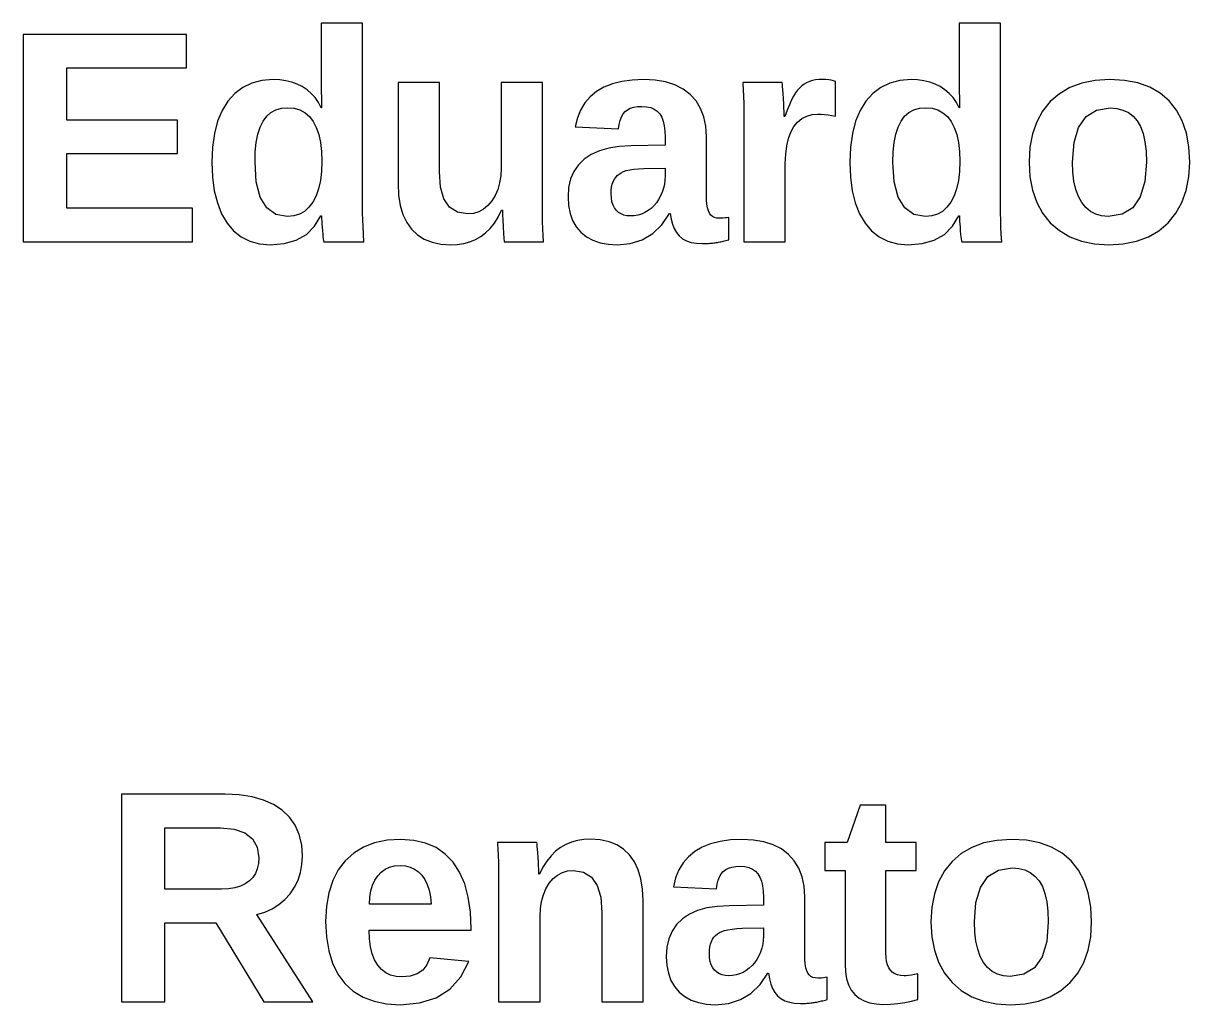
# Model space of a CAD drawing. Header units: metres. Extents: x 18 to 290, y 36 to 187.
# Drawn here: x 168.74 to 211.73, y 66.57 to 102.73 of the extents above; entities that cross this region are included whole.
import ezdxf

# ---------------------------------------------------------------- set-up
doc = ezdxf.new("R2010")
doc.units = ezdxf.units.M

msp = doc.modelspace()

# ---------------------------------------------------------------- linework, layer by layer
for p, q in [((174.751, 102.322), (168.74, 102.322)), ((168.74, 102.322), (168.74, 94.678)), ((174.751, 101.085), (174.751, 102.322)), ((181.245, 102.729), (179.72, 102.729)), ((179.72, 102.729), (179.72, 100.586)), ((181.245, 95.9583), (181.245, 102.729)), ((204.758, 102.729), (203.234, 102.729)), ((203.234, 102.729), (203.234, 100.586)), ((204.758, 95.9583), (204.758, 102.729)), ((170.34, 99.1645), (170.34, 101.085)), ((170.34, 101.085), (174.751, 101.085)), ((177.534, 100.625), (177.161, 100.529)), ((177.946, 100.656), (177.534, 100.625)), ((178.189, 100.646), (177.946, 100.656)), ((178.418, 100.615), (178.189, 100.646)), ((178.634, 100.563), (178.418, 100.615)), ((191.182, 100.639), (190.797, 100.586)), ((191.604, 100.656), (191.182, 100.639)), ((192.028, 100.634), (191.604, 100.656)), ((192.412, 100.569), (192.028, 100.634)), ((197.822, 100.618), (197.712, 100.584)), ((197.941, 100.642), (197.822, 100.618)), ((198.07, 100.657), (197.941, 100.642)), ((198.208, 100.662), (198.07, 100.657)), ((198.321, 100.658), (198.208, 100.662)), ((198.424, 100.649), (198.321, 100.658)), ((198.519, 100.632), (198.424, 100.649)), ((198.604, 100.61), (198.519, 100.632)), ((198.68, 100.58), (198.604, 100.61)), ((201.048, 100.625), (200.675, 100.529)), ((201.46, 100.656), (201.048, 100.625)), ((201.702, 100.646), (201.46, 100.656)), ((201.932, 100.615), (201.702, 100.646)), ((202.147, 100.563), (201.932, 100.615)), ((208.24, 100.624), (207.753, 100.527)), ((208.777, 100.656), (208.24, 100.624)), ((209.325, 100.625), (208.777, 100.656)), ((209.818, 100.531), (209.325, 100.625)), ((176.828, 100.37), (176.533, 100.148)), ((177.161, 100.529), (176.828, 100.37)), ((178.835, 100.49), (178.634, 100.563)), ((179.023, 100.396), (178.835, 100.49)), ((179.196, 100.282), (179.023, 100.396)), ((179.352, 100.147), (179.196, 100.282)), ((179.72, 100.586), (179.731, 99.6201)), ((184.075, 100.548), (182.551, 100.548)), ((182.551, 100.548), (182.551, 96.8209)), ((184.075, 97.2549), (184.075, 100.548)), ((187.873, 100.548), (186.348, 100.548)), ((186.348, 100.548), (186.348, 97.4014)), ((187.873, 95.9909), (187.873, 100.548)), ((189.865, 100.214), (189.63, 100.021)), ((190.139, 100.373), (189.865, 100.214)), ((190.449, 100.497), (190.139, 100.373)), ((190.797, 100.586), (190.449, 100.497)), ((192.755, 100.459), (192.412, 100.569)), ((193.057, 100.306), (192.755, 100.459)), ((193.318, 100.108), (193.057, 100.306)), ((196.711, 100.548), (195.257, 100.548)), ((195.257, 100.548), (195.263, 100.445)), ((195.263, 100.445), (195.27, 100.336)), ((195.27, 100.336), (195.276, 100.222)), ((195.276, 100.222), (195.281, 100.102)), ((196.718, 100.493), (196.711, 100.548)), ((196.726, 100.406), (196.718, 100.493)), ((196.734, 100.287), (196.726, 100.406)), ((196.744, 100.136), (196.734, 100.287)), ((197.199, 100.165), (197.128, 100.05)), ((197.271, 100.261), (197.199, 100.165)), ((197.348, 100.346), (197.271, 100.261)), ((197.431, 100.421), (197.348, 100.346)), ((197.519, 100.486), (197.431, 100.421)), ((197.611, 100.54), (197.519, 100.486)), ((197.712, 100.584), (197.611, 100.54)), ((198.68, 99.3055), (198.68, 100.58)), ((200.341, 100.37), (200.047, 100.148)), ((200.675, 100.529), (200.341, 100.37)), ((202.349, 100.49), (202.147, 100.563)), ((202.537, 100.396), (202.349, 100.49)), ((202.709, 100.282), (202.537, 100.396)), ((202.866, 100.147), (202.709, 100.282)), ((203.234, 100.586), (203.245, 99.6201)), ((207.315, 100.364), (206.928, 100.137)), ((207.753, 100.527), (207.315, 100.364)), ((210.257, 100.374), (209.818, 100.531)), ((210.641, 100.155), (210.257, 100.374)), ((176.278, 99.8615), (176.066, 99.517)), ((176.533, 100.148), (176.278, 99.8615)), ((179.492, 99.9916), (179.352, 100.147)), ((179.614, 99.8161), (179.492, 99.9916)), ((179.72, 99.6201), (179.614, 99.8161)), ((189.434, 99.7941), (189.277, 99.5342)), ((189.63, 100.021), (189.434, 99.7941)), ((193.535, 99.8708), (193.318, 100.108)), ((193.704, 99.5963), (193.535, 99.8708)), ((195.281, 100.102), (195.287, 99.9755)), ((195.287, 99.9755), (195.292, 99.84)), ((195.292, 99.84), (195.296, 99.6917)), ((196.754, 99.9538), (196.744, 100.136)), ((196.764, 99.7686), (196.754, 99.9538)), ((196.772, 99.6101), (196.764, 99.7686)), ((197.053, 99.905), (196.973, 99.7308)), ((197.128, 100.05), (197.053, 99.905)), ((199.792, 99.8615), (199.58, 99.517)), ((200.047, 100.148), (199.792, 99.8615)), ((203.005, 99.9916), (202.866, 100.147)), ((203.128, 99.8161), (203.005, 99.9916)), ((203.234, 99.6201), (203.128, 99.8161)), ((206.591, 99.8453), (206.309, 99.4967)), ((206.928, 100.137), (206.591, 99.8453)), ((210.971, 99.8724), (210.641, 100.155)), ((211.244, 99.5314), (210.971, 99.8724)), ((176.066, 99.517), (175.902, 99.1194)), ((177.578, 99.1237), (177.71, 99.3024)), ((177.71, 99.3024), (177.867, 99.4414)), ((177.867, 99.4414), (178.049, 99.5407)), ((178.049, 99.5407), (178.256, 99.6003)), ((178.256, 99.6003), (178.489, 99.6201)), ((178.489, 99.6201), (178.724, 99.5996)), ((178.724, 99.5996), (178.936, 99.5381)), ((178.936, 99.5381), (179.123, 99.4356)), ((179.123, 99.4356), (179.286, 99.2921)), ((179.731, 99.6201), (179.72, 99.6201)), ((189.277, 99.5342), (189.16, 99.2412)), ((190.783, 99.282), (190.844, 99.3893)), ((190.844, 99.3893), (190.918, 99.4764)), ((190.918, 99.4764), (191.006, 99.5457)), ((191.006, 99.5457), (191.112, 99.5997)), ((191.112, 99.5997), (191.236, 99.6382)), ((191.236, 99.6382), (191.379, 99.6613)), ((191.379, 99.6613), (191.539, 99.669)), ((191.539, 99.669), (191.711, 99.6579)), ((191.711, 99.6579), (191.863, 99.6243)), ((191.863, 99.6243), (191.994, 99.5684)), ((191.994, 99.5684), (192.105, 99.4902)), ((192.105, 99.4902), (192.195, 99.3896)), ((192.195, 99.3896), (192.268, 99.266)), ((193.824, 99.2849), (193.704, 99.5963)), ((195.296, 99.6917), (195.298, 99.5305)), ((195.298, 99.5305), (195.3, 99.3566)), ((195.3, 99.3566), (195.3, 99.1699)), ((196.777, 99.4782), (196.772, 99.6101)), ((196.78, 99.3731), (196.777, 99.4782)), ((196.781, 99.2946), (196.78, 99.3731)), ((196.89, 99.5274), (196.803, 99.2946)), ((196.973, 99.7308), (196.89, 99.5274)), ((197.436, 99.2209), (197.614, 99.3131)), ((197.614, 99.3131), (197.811, 99.3684)), ((197.811, 99.3684), (198.029, 99.3869)), ((198.029, 99.3869), (198.146, 99.3836)), ((198.146, 99.3836), (198.269, 99.3739)), ((198.269, 99.3739), (198.399, 99.3576)), ((198.399, 99.3576), (198.536, 99.3348)), ((198.536, 99.3348), (198.68, 99.3055)), ((199.58, 99.517), (199.415, 99.1194)), ((201.091, 99.1237), (201.223, 99.3024)), ((201.223, 99.3024), (201.38, 99.4414)), ((201.38, 99.4414), (201.562, 99.5407)), ((201.562, 99.5407), (201.77, 99.6003)), ((201.77, 99.6003), (202.002, 99.6201)), ((202.002, 99.6201), (202.238, 99.5996)), ((202.238, 99.5996), (202.449, 99.5381)), ((202.449, 99.5381), (202.636, 99.4356)), ((202.636, 99.4356), (202.799, 99.2921)), ((203.245, 99.6201), (203.234, 99.6201)), ((206.309, 99.4967), (206.091, 99.0997)), ((207.91, 99.2908), (208.299, 99.5297)), ((208.299, 99.5297), (208.799, 99.6093)), ((208.799, 99.6093), (209.047, 99.5905)), ((209.047, 99.5905), (209.27, 99.5338)), ((209.27, 99.5338), (209.468, 99.4394)), ((209.468, 99.4394), (209.642, 99.3073)), ((209.642, 99.3073), (209.791, 99.1373)), ((211.456, 99.1355), (211.244, 99.5314)), ((174.42, 99.1645), (170.34, 99.1645)), ((174.42, 97.9276), (174.42, 99.1645)), ((175.902, 99.1194), (175.784, 98.6686)), ((177.387, 98.6429), (177.47, 98.9043)), ((177.47, 98.9043), (177.578, 99.1237)), ((179.286, 99.2921), (179.425, 99.1075)), ((179.425, 99.1075), (179.539, 98.885)), ((179.539, 98.885), (179.628, 98.6275)), ((189.16, 99.2412), (189.081, 98.9149)), ((189.081, 98.9149), (190.671, 98.8389)), ((190.671, 98.8389), (190.696, 99.0068)), ((190.696, 99.0068), (190.734, 99.1545)), ((190.734, 99.1545), (190.783, 99.282)), ((192.268, 99.266), (192.324, 99.1188)), ((192.324, 99.1188), (192.364, 98.9479)), ((192.364, 98.9479), (192.388, 98.7534)), ((193.896, 98.9366), (193.824, 99.2849)), ((193.92, 98.5514), (193.896, 98.9366)), ((195.3, 99.1699), (195.3, 94.678)), ((196.803, 99.2946), (196.781, 99.2946)), ((197.028, 98.7235), (197.142, 98.9258)), ((197.142, 98.9258), (197.279, 99.0918)), ((197.279, 99.0918), (197.436, 99.2209)), ((199.415, 99.1194), (199.297, 98.6686)), ((200.9, 98.6429), (200.983, 98.9043)), ((200.983, 98.9043), (201.091, 99.1237)), ((202.799, 99.2921), (202.938, 99.1075)), ((202.938, 99.1075), (203.052, 98.885)), ((203.052, 98.885), (203.141, 98.6275)), ((206.091, 99.0997), (205.934, 98.6543)), ((207.465, 98.3351), (207.632, 98.8926)), ((207.632, 98.8926), (207.91, 99.2908)), ((209.791, 99.1373), (209.914, 98.9255)), ((209.914, 98.9255), (210.01, 98.6677)), ((211.607, 98.6847), (211.456, 99.1355)), ((175.784, 98.6686), (175.713, 98.1646)), ((177.327, 98.3397), (177.387, 98.6429)), ((179.628, 98.6275), (179.691, 98.3351)), ((192.388, 98.7534), (192.396, 98.5352)), ((192.396, 98.5352), (192.396, 98.2368)), ((193.92, 96.414), (193.92, 98.5514)), ((196.876, 98.2122), (196.939, 98.4857)), ((196.939, 98.4857), (197.028, 98.7235)), ((199.297, 98.6686), (199.227, 98.1646)), ((200.84, 98.3397), (200.9, 98.6429)), ((203.141, 98.6275), (203.205, 98.3351)), ((205.934, 98.6543), (205.841, 98.1605)), ((210.01, 98.6677), (210.078, 98.3639)), ((211.698, 98.1789), (211.607, 98.6847)), ((175.713, 98.1646), (175.69, 97.6075)), ((177.291, 97.9945), (177.327, 98.3397)), ((179.691, 98.3351), (179.729, 98.0077)), ((189.97, 98.0341), (189.669, 97.8991)), ((190.315, 98.1318), (189.97, 98.0341)), ((190.702, 98.1921), (190.315, 98.1318)), ((191.132, 98.2151), (190.702, 98.1921)), ((192.396, 98.2368), (191.132, 98.2151)), ((196.838, 97.9032), (196.876, 98.2122)), ((199.227, 98.1646), (199.203, 97.6075)), ((200.804, 97.9945), (200.84, 98.3397)), ((203.205, 98.3351), (203.243, 98.0077)), ((205.841, 98.1605), (205.809, 97.6183)), ((207.41, 97.6183), (207.465, 98.3351)), ((210.078, 98.3639), (210.119, 98.0141)), ((210.119, 98.0141), (210.133, 97.6183)), ((211.728, 97.6183), (211.698, 98.1789)), ((170.34, 95.9149), (170.34, 97.9276)), ((170.34, 97.9276), (174.42, 97.9276)), ((175.69, 97.6075), (175.712, 97.0579)), ((177.279, 97.6075), (177.291, 97.9945)), ((177.327, 96.8888), (177.279, 97.6075)), ((179.729, 98.0077), (179.742, 97.6454)), ((179.742, 97.6454), (179.729, 97.2727)), ((189.41, 97.7268), (189.196, 97.5185)), ((189.669, 97.8991), (189.41, 97.7268)), ((196.825, 97.5586), (196.838, 97.9032)), ((199.203, 97.6075), (199.225, 97.0579)), ((200.792, 97.6075), (200.804, 97.9945)), ((200.84, 96.8888), (200.792, 97.6075)), ((203.255, 97.6454), (203.242, 97.2727)), ((203.243, 98.0077), (203.255, 97.6454)), ((205.809, 97.6183), (205.841, 97.0741)), ((207.423, 97.2443), (207.41, 97.6183)), ((210.133, 97.6183), (210.077, 96.8957)), ((211.696, 97.0723), (211.728, 97.6183)), ((179.729, 97.2727), (179.689, 96.9359)), ((184.117, 96.6982), (184.075, 97.2549)), ((186.348, 97.4014), (186.335, 97.1148)), ((189.029, 97.2755), (188.911, 96.9977)), ((189.196, 97.5185), (189.029, 97.2755)), ((190.632, 97.1184), (190.7, 97.1764)), ((190.7, 97.1764), (190.776, 97.2264)), ((190.776, 97.2264), (190.861, 97.2684)), ((190.861, 97.2684), (190.962, 97.3034)), ((190.962, 97.3034), (191.088, 97.3326)), ((191.088, 97.3326), (191.239, 97.356)), ((191.239, 97.356), (191.415, 97.3734)), ((191.415, 97.3734), (191.615, 97.385)), ((191.615, 97.385), (192.396, 97.3959)), ((192.396, 97.3959), (192.396, 97.0975)), ((196.825, 94.678), (196.825, 97.5586)), ((203.242, 97.2727), (203.202, 96.9359)), ((207.464, 96.9079), (207.423, 97.2443)), ((175.712, 97.0579), (175.779, 96.5594)), ((177.471, 96.3298), (177.327, 96.8888)), ((179.689, 96.9359), (179.623, 96.6348)), ((182.551, 96.8209), (182.571, 96.3996)), ((186.294, 96.8497), (186.226, 96.6062)), ((186.335, 97.1148), (186.294, 96.8497)), ((188.911, 96.9977), (188.839, 96.6853)), ((190.424, 96.6969), (190.447, 96.8011)), ((190.447, 96.8011), (190.48, 96.8948)), ((190.48, 96.8948), (190.522, 96.9781)), ((190.522, 96.9781), (190.573, 97.0523)), ((190.573, 97.0523), (190.632, 97.1184)), ((192.369, 96.7959), (192.335, 96.65)), ((192.389, 96.9451), (192.369, 96.7959)), ((192.396, 97.0975), (192.389, 96.9451)), ((199.225, 97.0579), (199.292, 96.5594)), ((200.984, 96.3298), (200.84, 96.8888)), ((203.202, 96.9359), (203.136, 96.6348)), ((205.841, 97.0741), (205.934, 96.5785)), ((207.532, 96.6089), (207.464, 96.9079)), ((210.077, 96.8957), (209.908, 96.3337)), ((211.601, 96.5754), (211.696, 97.0723)), ((175.779, 96.5594), (175.891, 96.1118)), ((177.711, 95.9305), (177.471, 96.3298)), ((179.53, 96.3695), (179.411, 96.14)), ((179.623, 96.6348), (179.53, 96.3695)), ((182.571, 96.3996), (182.631, 96.021)), ((184.242, 96.2653), (184.117, 96.6982)), ((186.131, 96.384), (186.009, 96.1834)), ((186.226, 96.6062), (186.131, 96.384)), ((188.839, 96.6853), (188.816, 96.3381)), ((188.816, 96.3381), (188.835, 96.0168)), ((190.405, 96.4574), (190.41, 96.5824)), ((190.413, 96.2989), (190.405, 96.4574)), ((190.41, 96.5824), (190.424, 96.6969)), ((190.436, 96.1575), (190.413, 96.2989)), ((192.228, 96.3679), (192.156, 96.2361)), ((192.288, 96.5073), (192.228, 96.3679)), ((192.335, 96.65), (192.288, 96.5073)), ((193.925, 96.2288), (193.92, 96.414)), ((199.292, 96.5594), (199.404, 96.1118)), ((201.224, 95.9305), (200.984, 96.3298)), ((203.044, 96.3695), (202.924, 96.14)), ((203.136, 96.6348), (203.044, 96.3695)), ((205.934, 96.5785), (206.091, 96.1315)), ((207.627, 96.3476), (207.532, 96.6089)), ((207.749, 96.1237), (207.627, 96.3476)), ((209.908, 96.3337), (209.627, 95.9323)), ((211.443, 96.1279), (211.601, 96.5754)), ((174.973, 95.9149), (170.34, 95.9149)), ((174.973, 94.678), (174.973, 95.9149)), ((175.891, 96.1118), (176.047, 95.7152)), ((178.046, 95.691), (177.711, 95.9305)), ((179.268, 95.9496), (179.103, 95.8015)), ((179.411, 96.14), (179.268, 95.9496)), ((181.247, 95.7335), (181.245, 95.9583)), ((182.631, 96.021), (182.731, 95.6852)), ((184.45, 95.9561), (184.242, 96.2653)), ((184.742, 95.7706), (184.45, 95.9561)), ((185.704, 95.8796), (185.525, 95.7847)), ((185.865, 96.0125), (185.704, 95.8796)), ((186.009, 96.1834), (185.865, 96.0125)), ((187.875, 95.6988), (187.873, 95.9909)), ((188.835, 96.0168), (188.892, 95.7257)), ((190.474, 96.0333), (190.436, 96.1575)), ((190.528, 95.9262), (190.474, 96.0333)), ((190.598, 95.8362), (190.528, 95.9262)), ((191.877, 95.9122), (191.764, 95.8281)), ((191.98, 96.0082), (191.877, 95.9122)), ((192.073, 96.1162), (191.98, 96.0082)), ((192.156, 96.2361), (192.073, 96.1162)), ((193.938, 96.0681), (193.925, 96.2288)), ((193.96, 95.9319), (193.938, 96.0681)), ((193.992, 95.8203), (193.96, 95.9319)), ((199.404, 96.1118), (199.561, 95.7152)), ((201.56, 95.691), (201.224, 95.9305)), ((202.781, 95.9496), (202.616, 95.8015)), ((202.924, 96.14), (202.781, 95.9496)), ((204.76, 95.7335), (204.758, 95.9583)), ((206.091, 96.1315), (206.309, 95.7331)), ((207.896, 95.9392), (207.749, 96.1237)), ((208.068, 95.7957), (207.896, 95.9392)), ((209.627, 95.9323), (209.234, 95.6914)), ((211.221, 95.7296), (211.443, 96.1279)), ((176.047, 95.7152), (176.248, 95.3697)), ((178.478, 95.6111), (178.046, 95.691)), ((178.708, 95.6323), (178.478, 95.6111)), ((178.916, 95.6957), (178.708, 95.6323)), ((179.103, 95.8015), (178.916, 95.6957)), ((179.476, 95.25), (179.71, 95.6328)), ((179.71, 95.6328), (179.731, 95.6328)), ((179.731, 95.6328), (179.733, 95.5415)), ((179.733, 95.5415), (179.736, 95.4414)), ((179.736, 95.4414), (179.742, 95.3324)), ((181.252, 95.4931), (181.247, 95.7335)), ((181.26, 95.237), (181.252, 95.4931)), ((182.731, 95.6852), (182.87, 95.3921)), ((185.117, 95.7087), (184.742, 95.7706)), ((185.33, 95.7277), (185.117, 95.7087)), ((185.525, 95.7847), (185.33, 95.7277)), ((186.101, 95.3687), (186.242, 95.592)), ((186.242, 95.592), (186.37, 95.8444)), ((186.37, 95.8444), (186.397, 95.8444)), ((186.397, 95.8444), (186.4, 95.6745)), ((186.4, 95.6745), (186.408, 95.4729)), ((186.408, 95.4729), (186.421, 95.2396)), ((187.88, 95.4215), (187.875, 95.6988)), ((188.892, 95.7257), (188.987, 95.4647)), ((188.987, 95.4647), (189.121, 95.234)), ((190.68, 95.763), (190.598, 95.8362)), ((190.772, 95.706), (190.68, 95.763)), ((190.875, 95.6653), (190.772, 95.706)), ((190.987, 95.6409), (190.875, 95.6653)), ((191.11, 95.6328), (190.987, 95.6409)), ((191.251, 95.6406), (191.11, 95.6328)), ((191.387, 95.664), (191.251, 95.6406)), ((191.518, 95.7031), (191.387, 95.664)), ((191.643, 95.7578), (191.518, 95.7031)), ((191.764, 95.8281), (191.643, 95.7578)), ((192.271, 95.309), (192.553, 95.725)), ((192.553, 95.725), (192.586, 95.725)), ((192.586, 95.725), (192.616, 95.5165)), ((192.616, 95.5165), (192.664, 95.3292)), ((194.032, 95.7331), (193.992, 95.8203)), ((194.082, 95.6657), (194.032, 95.7331)), ((194.145, 95.6133), (194.082, 95.6657)), ((194.219, 95.5759), (194.145, 95.6133)), ((194.305, 95.5535), (194.219, 95.5759)), ((194.403, 95.546), (194.305, 95.5535)), ((194.472, 95.5473), (194.403, 95.546)), ((194.54, 95.5512), (194.472, 95.5473)), ((194.608, 95.5577), (194.54, 95.5512)), ((194.674, 95.5668), (194.608, 95.5577)), ((194.74, 95.5786), (194.674, 95.5668)), ((194.74, 94.7539), (194.74, 95.5786)), ((199.561, 95.7152), (199.762, 95.3697)), ((201.991, 95.6111), (201.56, 95.691)), ((202.221, 95.6323), (201.991, 95.6111)), ((202.43, 95.6957), (202.221, 95.6323)), ((202.616, 95.8015), (202.43, 95.6957)), ((202.99, 95.25), (203.223, 95.6328)), ((203.223, 95.6328), (203.245, 95.6328)), ((203.245, 95.6328), (203.246, 95.5415)), ((203.246, 95.5415), (203.249, 95.4414)), ((203.249, 95.4414), (203.255, 95.3324)), ((204.765, 95.4931), (204.76, 95.7335)), ((204.774, 95.237), (204.765, 95.4931)), ((206.309, 95.7331), (206.591, 95.3833)), ((208.264, 95.6931), (208.068, 95.7957)), ((208.484, 95.6316), (208.264, 95.6931)), ((208.728, 95.6111), (208.484, 95.6316)), ((209.234, 95.6914), (208.728, 95.6111)), ((210.936, 95.3805), (211.221, 95.7296)), ((176.248, 95.3697), (176.491, 95.0816)), ((176.491, 95.0816), (176.77, 94.8576)), ((179.172, 94.9523), (179.476, 95.25)), ((179.742, 95.3324), (179.75, 95.2144)), ((179.75, 95.2144), (179.761, 95.0876)), ((179.761, 95.0876), (179.773, 94.9662)), ((181.273, 94.9653), (181.26, 95.237)), ((182.87, 95.3921), (183.05, 95.1418)), ((183.05, 95.1418), (183.267, 94.9358)), ((185.597, 94.8733), (185.778, 95.0093)), ((185.778, 95.0093), (185.946, 95.1745)), ((185.946, 95.1745), (186.101, 95.3687)), ((186.421, 95.2396), (186.439, 94.9746)), ((187.889, 95.1589), (187.88, 95.4215)), ((187.901, 94.9111), (187.889, 95.1589)), ((189.121, 95.234), (189.293, 95.0333)), ((189.293, 95.0333), (189.499, 94.8664)), ((191.937, 94.9855), (192.271, 95.309)), ((192.664, 95.3292), (192.73, 95.1632)), ((192.73, 95.1632), (192.813, 95.0184)), ((192.813, 95.0184), (192.914, 94.8949)), ((199.762, 95.3697), (200.004, 95.0816)), ((200.004, 95.0816), (200.283, 94.8576)), ((202.686, 94.9523), (202.99, 95.25)), ((203.255, 95.3324), (203.264, 95.2144)), ((203.264, 95.2144), (203.274, 95.0876)), ((203.274, 95.0876), (203.286, 94.9662)), ((204.786, 94.9653), (204.774, 95.237)), ((206.591, 95.3833), (206.927, 95.0903)), ((206.927, 95.0903), (207.31, 94.8625)), ((210.205, 94.8615), (210.595, 95.0886)), ((210.595, 95.0886), (210.936, 95.3805)), ((168.74, 94.678), (174.973, 94.678)), ((176.77, 94.8576), (177.087, 94.6975)), ((177.087, 94.6975), (177.441, 94.6015)), ((177.441, 94.6015), (177.833, 94.5695)), ((177.833, 94.5695), (178.35, 94.612)), ((178.35, 94.612), (178.797, 94.7396)), ((178.797, 94.7396), (179.172, 94.9523)), ((179.773, 94.9662), (179.784, 94.8645)), ((179.784, 94.8645), (179.794, 94.7826)), ((179.794, 94.7826), (179.804, 94.7204)), ((179.804, 94.7204), (179.813, 94.678)), ((179.813, 94.678), (181.288, 94.678)), ((181.288, 94.678), (181.273, 94.9653)), ((183.267, 94.9358), (183.519, 94.7755)), ((183.519, 94.7755), (183.805, 94.6611)), ((183.805, 94.6611), (184.126, 94.5924)), ((184.126, 94.5924), (184.482, 94.5695)), ((184.482, 94.5695), (184.733, 94.5817)), ((184.733, 94.5817), (184.971, 94.6181)), ((184.971, 94.6181), (185.193, 94.6789)), ((185.193, 94.6789), (185.402, 94.7639)), ((185.402, 94.7639), (185.597, 94.8733)), ((186.439, 94.9746), (186.462, 94.678)), ((186.462, 94.678), (187.916, 94.678)), ((187.916, 94.678), (187.901, 94.9111)), ((189.499, 94.8664), (189.735, 94.7365)), ((189.735, 94.7365), (190.001, 94.6437)), ((190.001, 94.6437), (190.296, 94.5881)), ((190.296, 94.5881), (190.622, 94.5695)), ((190.622, 94.5695), (191.112, 94.6157)), ((191.112, 94.6157), (191.551, 94.7544)), ((191.551, 94.7544), (191.937, 94.9855)), ((192.914, 94.8949), (193.036, 94.7934)), ((193.036, 94.7934), (193.181, 94.7144)), ((193.181, 94.7144), (193.351, 94.658)), ((193.351, 94.658), (193.545, 94.6242)), ((193.545, 94.6242), (193.763, 94.6129)), ((193.763, 94.6129), (193.827, 94.6133)), ((193.827, 94.6133), (193.887, 94.6146)), ((193.887, 94.6146), (193.944, 94.6168)), ((193.944, 94.6168), (193.997, 94.6198)), ((193.997, 94.6198), (194.048, 94.6238)), ((194.048, 94.6238), (194.096, 94.6283)), ((194.096, 94.6283), (194.143, 94.6333)), ((194.143, 94.6333), (194.19, 94.6387)), ((194.19, 94.6387), (194.235, 94.6446)), ((194.235, 94.6446), (194.279, 94.6509)), ((194.279, 94.6509), (194.322, 94.6578)), ((194.322, 94.6578), (194.365, 94.6656)), ((194.365, 94.6656), (194.409, 94.6743)), ((194.409, 94.6743), (194.452, 94.6838)), ((194.452, 94.6838), (194.495, 94.6942)), ((194.495, 94.6942), (194.54, 94.7053)), ((194.54, 94.7053), (194.587, 94.7168)), ((194.587, 94.7168), (194.635, 94.7288)), ((194.635, 94.7288), (194.686, 94.7411)), ((194.686, 94.7411), (194.74, 94.7539)), ((195.3, 94.678), (196.825, 94.678)), ((200.283, 94.8576), (200.6, 94.6975)), ((200.6, 94.6975), (200.954, 94.6015)), ((200.954, 94.6015), (201.346, 94.5695)), ((201.346, 94.5695), (201.864, 94.612)), ((201.864, 94.612), (202.31, 94.7396)), ((202.31, 94.7396), (202.686, 94.9523)), ((203.286, 94.9662), (203.297, 94.8645)), ((203.297, 94.8645), (203.307, 94.7826)), ((203.307, 94.7826), (203.317, 94.7204)), ((203.317, 94.7204), (203.326, 94.678)), ((203.326, 94.678), (204.802, 94.678)), ((204.802, 94.678), (204.786, 94.9653)), ((207.31, 94.8625), (207.741, 94.6997)), ((207.741, 94.6997), (208.219, 94.6021)), ((208.219, 94.6021), (208.744, 94.5695)), ((208.744, 94.5695), (209.28, 94.602)), ((209.28, 94.602), (209.767, 94.6993)), ((209.767, 94.6993), (210.205, 94.8615)), ((176.175, 74.3218), (172.356, 74.3218)), ((172.356, 74.3218), (172.356, 66.678)), ((176.697, 74.2983), (176.175, 74.3218)), ((177.169, 74.2276), (176.697, 74.2983)), ((177.591, 74.1099), (177.169, 74.2276)), ((177.963, 73.9451), (177.591, 74.1099)), ((178.285, 73.7332), (177.963, 73.9451)), ((178.553, 73.4772), (178.285, 73.7332)), ((199.578, 73.9258), (199.101, 72.5478)), ((200.533, 73.9258), (199.578, 73.9258)), ((200.533, 72.5478), (200.533, 73.9258)), ((178.761, 73.1803), (178.553, 73.4772)), ((178.91, 72.8423), (178.761, 73.1803)), ((173.956, 70.8227), (173.956, 73.0795)), ((173.956, 73.0795), (176.007, 73.0795)), ((176.007, 73.0795), (176.515, 73.0355)), ((176.515, 73.0355), (176.91, 72.9033)), ((176.91, 72.9033), (177.192, 72.683)), ((177.192, 72.683), (177.361, 72.3747)), ((178.999, 72.4633), (178.91, 72.8423)), ((182.649, 72.6563), (182.144, 72.6251)), ((183.131, 72.6228), (182.649, 72.6563)), ((189.65, 72.6617), (189.399, 72.6496)), ((190.006, 72.6387), (189.65, 72.6617)), ((195.225, 72.6563), (194.803, 72.6386)), ((195.65, 72.6344), (195.225, 72.6563)), ((205.161, 72.6563), (204.624, 72.6239)), ((205.709, 72.625), (205.161, 72.6563)), ((177.361, 72.3747), (177.417, 71.9782)), ((179.029, 72.0434), (178.999, 72.4633)), ((181.278, 72.3751), (180.917, 72.1563)), ((181.687, 72.5313), (181.278, 72.3751)), ((182.144, 72.6251), (181.687, 72.5313)), ((183.565, 72.5222), (183.131, 72.6228)), ((183.951, 72.3546), (183.565, 72.5222)), ((184.29, 72.1199), (183.951, 72.3546)), ((187.67, 72.5478), (186.216, 72.5478)), ((186.216, 72.5478), (186.222, 72.4498)), ((186.222, 72.4498), (186.228, 72.3469)), ((186.228, 72.3469), (186.234, 72.2389)), ((186.234, 72.2389), (186.24, 72.1259)), ((187.676, 72.4928), (187.67, 72.5478)), ((187.684, 72.4103), (187.676, 72.4928)), ((187.693, 72.3001), (187.684, 72.4103)), ((187.703, 72.1624), (187.693, 72.3001)), ((188.357, 72.2216), (188.189, 72.0559)), ((188.538, 72.3579), (188.357, 72.2216)), ((188.731, 72.4673), (188.538, 72.3579)), ((188.939, 72.5524), (188.731, 72.4673)), ((189.162, 72.6131), (188.939, 72.5524)), ((189.399, 72.6496), (189.162, 72.6131)), ((190.327, 72.5697), (190.006, 72.6387)), ((190.613, 72.4547), (190.327, 72.5697)), ((190.865, 72.2937), (190.613, 72.4547)), ((191.082, 72.0867), (190.865, 72.2937)), ((193.76, 72.3733), (193.487, 72.2141)), ((194.071, 72.4971), (193.76, 72.3733)), ((194.418, 72.5856), (194.071, 72.4971)), ((194.803, 72.6386), (194.418, 72.5856)), ((196.033, 72.5686), (195.65, 72.6344)), ((196.376, 72.4591), (196.033, 72.5686)), ((196.678, 72.3056), (196.376, 72.4591)), ((196.94, 72.1084), (196.678, 72.3056)), ((199.101, 72.5478), (198.282, 72.5478)), ((198.282, 72.5478), (198.282, 71.5171)), ((201.645, 72.5478), (200.533, 72.5478)), ((201.645, 71.5171), (201.645, 72.5478)), ((203.699, 72.3643), (203.312, 72.1372)), ((204.137, 72.5265), (203.699, 72.3643)), ((204.624, 72.6239), (204.137, 72.5265)), ((206.202, 72.5309), (205.709, 72.625)), ((206.641, 72.3741), (206.202, 72.5309)), ((207.025, 72.1546), (206.641, 72.3741)), ((177.417, 71.9782), (177.404, 71.7688)), ((179.01, 71.731), (179.029, 72.0434)), ((180.604, 71.8751), (180.344, 71.5357)), ((180.917, 72.1563), (180.604, 71.8751)), ((184.581, 71.8181), (184.29, 72.1199)), ((184.821, 71.4517), (184.581, 71.8181)), ((186.24, 72.1259), (186.245, 72.008)), ((186.245, 72.008), (186.25, 71.8807)), ((186.25, 71.8807), (186.254, 71.7398)), ((187.713, 71.9972), (187.703, 72.1624)), ((187.723, 71.8293), (187.713, 71.9972)), ((187.73, 71.6839), (187.723, 71.8293)), ((188.034, 71.8606), (187.892, 71.6358)), ((188.189, 72.0559), (188.034, 71.8606)), ((191.262, 71.8354), (191.082, 72.0867)), ((191.401, 71.5416), (191.262, 71.8354)), ((193.055, 71.7941), (192.898, 71.5342)), ((193.251, 72.0207), (193.055, 71.7941)), ((193.487, 72.2141), (193.251, 72.0207)), ((197.156, 71.8708), (196.94, 72.1084)), ((197.325, 71.5963), (197.156, 71.8708)), ((202.974, 71.8453), (202.693, 71.4967)), ((203.312, 72.1372), (202.974, 71.8453)), ((207.355, 71.8724), (207.025, 72.1546)), ((207.628, 71.5314), (207.355, 71.8724)), ((177.292, 71.4086), (177.195, 71.2578)), ((177.362, 71.5789), (177.292, 71.4086)), ((177.404, 71.7688), (177.362, 71.5789)), ((178.865, 71.1589), (178.956, 71.4361)), ((178.956, 71.4361), (179.01, 71.731)), ((180.344, 71.5357), (180.142, 71.1425)), ((181.8, 71.3217), (181.926, 71.4565)), ((181.926, 71.4565), (182.072, 71.5614)), ((182.072, 71.5614), (182.238, 71.6362)), ((182.238, 71.6362), (182.423, 71.6812)), ((182.423, 71.6812), (182.628, 71.6962)), ((182.628, 71.6962), (182.821, 71.6819)), ((182.821, 71.6819), (182.998, 71.6393)), ((182.998, 71.6393), (183.159, 71.5682)), ((183.159, 71.5682), (183.303, 71.4687)), ((183.303, 71.4687), (183.431, 71.3408)), ((185.008, 71.0231), (184.821, 71.4517)), ((186.254, 71.7398), (186.257, 71.5852)), ((186.257, 71.5852), (186.258, 71.417)), ((186.258, 71.417), (186.259, 71.235)), ((187.736, 71.5607), (187.73, 71.6839)), ((187.739, 71.4599), (187.736, 71.5607)), ((187.74, 71.3814), (187.739, 71.4599)), ((187.762, 71.3814), (187.74, 71.3814)), ((187.892, 71.6358), (187.762, 71.3814)), ((188.428, 71.3462), (188.607, 71.4411)), ((188.607, 71.4411), (188.802, 71.4981)), ((188.802, 71.4981), (189.015, 71.5171)), ((189.015, 71.5171), (189.392, 71.4553)), ((189.392, 71.4553), (189.685, 71.2697)), ((191.501, 71.2052), (191.401, 71.5416)), ((192.898, 71.5342), (192.781, 71.2412)), ((194.404, 71.282), (194.466, 71.3893)), ((194.466, 71.3893), (194.539, 71.4764)), ((194.539, 71.4764), (194.627, 71.5457)), ((194.627, 71.5457), (194.733, 71.5997)), ((194.733, 71.5997), (194.858, 71.6382)), ((194.858, 71.6382), (195, 71.6613)), ((195, 71.6613), (195.16, 71.669)), ((195.16, 71.669), (195.332, 71.6579)), ((195.332, 71.6579), (195.484, 71.6243)), ((195.484, 71.6243), (195.615, 71.5684)), ((195.615, 71.5684), (195.726, 71.4902)), ((195.726, 71.4902), (195.817, 71.3896)), ((195.817, 71.3896), (195.889, 71.266)), ((197.445, 71.2849), (197.325, 71.5963)), ((198.282, 71.5171), (199.025, 71.5171)), ((199.025, 71.5171), (199.025, 68.0559)), ((200.533, 68.4682), (200.533, 71.5171)), ((200.533, 71.5171), (201.645, 71.5171)), ((202.693, 71.4967), (202.475, 71.0997)), ((204.294, 71.2908), (204.683, 71.5297)), ((204.683, 71.5297), (205.182, 71.6093)), ((205.182, 71.6093), (205.431, 71.5905)), ((205.431, 71.5905), (205.654, 71.5338)), ((205.654, 71.5338), (205.852, 71.4394)), ((205.852, 71.4394), (206.026, 71.3073)), ((207.839, 71.1355), (207.628, 71.5314)), ((176.74, 70.9321), (176.536, 70.8713)), ((176.918, 71.0171), (176.74, 70.9321)), ((177.07, 71.1265), (176.918, 71.0171)), ((177.195, 71.2578), (177.07, 71.1265)), ((178.737, 70.8993), (178.865, 71.1589)), ((180.142, 71.1425), (179.998, 70.6955)), ((181.551, 70.7652), (181.612, 70.9746)), ((181.612, 70.9746), (181.695, 71.1601)), ((181.695, 71.1601), (181.8, 71.3217)), ((183.431, 71.3408), (183.54, 71.1844)), ((183.54, 71.1844), (183.629, 70.9996)), ((183.629, 70.9996), (183.697, 70.7865)), ((185.141, 70.5321), (185.008, 71.0231)), ((186.259, 71.235), (186.259, 66.678)), ((188.001, 70.8418), (188.123, 71.0424)), ((188.123, 71.0424), (188.267, 71.2133)), ((188.267, 71.2133), (188.428, 71.3462)), ((189.685, 71.2697), (189.894, 70.9605)), ((189.894, 70.9605), (190.02, 70.5276)), ((191.561, 70.8264), (191.501, 71.2052)), ((192.781, 71.2412), (192.703, 70.9149)), ((194.292, 70.8389), (194.318, 71.0068)), ((194.318, 71.0068), (194.355, 71.1545)), ((194.355, 71.1545), (194.404, 71.282)), ((195.889, 71.266), (195.945, 71.1188)), ((195.945, 71.1188), (195.985, 70.9479)), ((195.985, 70.9479), (196.009, 70.7534)), ((197.518, 70.9366), (197.445, 71.2849)), ((197.542, 70.5514), (197.518, 70.9366)), ((202.475, 71.0997), (202.318, 70.6543)), ((204.016, 70.8926), (204.294, 71.2908)), ((206.026, 71.3073), (206.175, 71.1373)), ((206.175, 71.1373), (206.298, 70.9255)), ((207.991, 70.6847), (207.839, 71.1355)), ((176.05, 70.8227), (173.956, 70.8227)), ((176.306, 70.8349), (176.05, 70.8227)), ((176.536, 70.8713), (176.306, 70.8349)), ((178.378, 70.4399), (178.573, 70.6572)), ((178.573, 70.6572), (178.737, 70.8993)), ((179.998, 70.6955), (179.912, 70.1947)), ((181.494, 70.2748), (181.511, 70.5319)), ((181.511, 70.5319), (181.551, 70.7652)), ((183.697, 70.7865), (183.745, 70.5448)), ((183.745, 70.5448), (183.772, 70.2748)), ((185.221, 69.9789), (185.141, 70.5321)), ((187.838, 70.3761), (187.906, 70.6197)), ((187.906, 70.6197), (188.001, 70.8418)), ((190.02, 70.5276), (190.062, 69.9709)), ((191.581, 70.405), (191.561, 70.8264)), ((192.703, 70.9149), (194.292, 70.8389)), ((196.009, 70.7534), (196.017, 70.5352)), ((196.017, 70.5352), (196.017, 70.2368)), ((197.542, 68.414), (197.542, 70.5514)), ((202.318, 70.6543), (202.225, 70.1605)), ((203.849, 70.3351), (204.016, 70.8926)), ((206.298, 70.9255), (206.394, 70.6677)), ((206.394, 70.6677), (206.462, 70.3639)), ((208.082, 70.1789), (207.991, 70.6847)), ((177.639, 69.9793), (177.911, 70.101)), ((177.911, 70.101), (178.157, 70.2545)), ((178.157, 70.2545), (178.378, 70.4399)), ((179.912, 70.1947), (179.883, 69.6401)), ((183.772, 70.2748), (181.494, 70.2748)), ((187.784, 69.8245), (187.797, 70.111)), ((187.797, 70.111), (187.838, 70.3761)), ((191.581, 66.678), (191.581, 70.405)), ((193.936, 70.1318), (193.592, 70.0341)), ((194.323, 70.1921), (193.936, 70.1318)), ((194.753, 70.2151), (194.323, 70.1921)), ((196.017, 70.2368), (194.753, 70.2151)), ((202.225, 70.1605), (202.193, 69.6183)), ((203.794, 69.6183), (203.849, 70.3351)), ((206.462, 70.3639), (206.503, 70.0141)), ((208.112, 69.6183), (208.082, 70.1789)), ((177.341, 69.8896), (177.639, 69.9793)), ((179.408, 66.678), (177.341, 69.8896)), ((185.248, 69.3633), (185.221, 69.9789)), ((187.784, 66.678), (187.784, 69.8245)), ((190.062, 69.9709), (190.062, 66.678)), ((193.031, 69.7268), (192.817, 69.5185)), ((193.29, 69.8991), (193.031, 69.7268)), ((193.592, 70.0341), (193.29, 69.8991)), ((206.503, 70.0141), (206.517, 69.6183)), ((173.956, 69.5804), (175.833, 69.5804)), ((173.956, 66.678), (173.956, 69.5804)), ((175.833, 69.5804), (177.607, 66.678)), ((179.883, 69.6401), (179.911, 69.0677)), ((181.496, 68.9939), (181.483, 69.32)), ((181.483, 69.32), (185.248, 69.32)), ((185.248, 69.32), (185.248, 69.3633)), ((192.651, 69.2755), (192.532, 68.9977)), ((192.817, 69.5185), (192.651, 69.2755)), ((194.321, 69.1764), (194.397, 69.2264)), ((194.397, 69.2264), (194.482, 69.2684)), ((194.482, 69.2684), (194.583, 69.3034)), ((194.583, 69.3034), (194.709, 69.3326)), ((194.709, 69.3326), (194.86, 69.356)), ((194.86, 69.356), (195.036, 69.3734)), ((195.036, 69.3734), (195.236, 69.385)), ((195.236, 69.385), (196.017, 69.3959)), ((196.017, 69.3959), (196.017, 69.0975)), ((202.193, 69.6183), (202.225, 69.0741)), ((203.807, 69.2443), (203.794, 69.6183)), ((203.848, 68.9079), (203.807, 69.2443)), ((206.517, 69.6183), (206.461, 68.8957)), ((208.08, 69.0723), (208.112, 69.6183)), ((179.911, 69.0677), (179.996, 68.5529)), ((181.534, 68.7015), (181.496, 68.9939)), ((192.532, 68.9977), (192.461, 68.6853)), ((194.045, 68.6969), (194.068, 68.8011)), ((194.068, 68.8011), (194.101, 68.8948)), ((194.101, 68.8948), (194.143, 68.9781)), ((194.143, 68.9781), (194.194, 69.0523)), ((194.194, 69.0523), (194.253, 69.1184)), ((194.253, 69.1184), (194.321, 69.1764)), ((195.99, 68.7959), (195.957, 68.65)), ((196.011, 68.9451), (195.99, 68.7959)), ((196.017, 69.0975), (196.011, 68.9451)), ((202.225, 69.0741), (202.318, 68.5785)), ((203.916, 68.6089), (203.848, 68.9079)), ((206.461, 68.8957), (206.292, 68.3337)), ((207.985, 68.5754), (208.08, 69.0723)), ((179.996, 68.5529), (180.139, 68.0956)), ((181.597, 68.4427), (181.534, 68.7015)), ((181.686, 68.2176), (181.597, 68.4427)), ((192.461, 68.6853), (192.437, 68.3381)), ((194.026, 68.4574), (194.031, 68.5824)), ((194.034, 68.2989), (194.026, 68.4574)), ((194.031, 68.5824), (194.045, 68.6969)), ((195.849, 68.3679), (195.777, 68.2361)), ((195.91, 68.5073), (195.849, 68.3679)), ((195.957, 68.65), (195.91, 68.5073)), ((197.546, 68.2288), (197.542, 68.414)), ((200.539, 68.3058), (200.533, 68.4682)), ((202.318, 68.5785), (202.475, 68.1315)), ((204.011, 68.3476), (203.916, 68.6089)), ((207.827, 68.1279), (207.985, 68.5754)), ((180.139, 68.0956), (180.337, 67.6957)), ((181.8, 68.0261), (181.686, 68.2176)), ((181.938, 67.8689), (181.8, 68.0261)), ((183.615, 68.0373), (183.459, 67.8413)), ((183.724, 68.2892), (183.615, 68.0373)), ((185.161, 68.1645), (183.724, 68.2892)), ((184.86, 67.5903), (185.161, 68.1645)), ((192.437, 68.3381), (192.456, 68.0168)), ((192.456, 68.0168), (192.513, 67.7257)), ((194.057, 68.1575), (194.034, 68.2989)), ((194.096, 68.0333), (194.057, 68.1575)), ((194.15, 67.9262), (194.096, 68.0333)), ((194.219, 67.8362), (194.15, 67.9262)), ((195.601, 68.0082), (195.498, 67.9122)), ((195.694, 68.1162), (195.601, 68.0082)), ((195.777, 68.2361), (195.694, 68.1162)), ((197.56, 68.0681), (197.546, 68.2288)), ((197.582, 67.9319), (197.56, 68.0681)), ((197.613, 67.8203), (197.582, 67.9319)), ((199.025, 68.0559), (199.039, 67.7737)), ((200.559, 68.1614), (200.539, 68.3058)), ((200.592, 68.035), (200.559, 68.1614)), ((200.637, 67.9266), (200.592, 68.035)), ((200.696, 67.8362), (200.637, 67.9266)), ((202.475, 68.1315), (202.693, 67.7331)), ((204.133, 68.1237), (204.011, 68.3476)), ((204.28, 67.9392), (204.133, 68.1237)), ((204.452, 67.7957), (204.28, 67.9392)), ((206.011, 67.9323), (205.618, 67.6914)), ((206.292, 68.3337), (206.011, 67.9323)), ((207.605, 67.7296), (207.827, 68.1279)), ((180.337, 67.6957), (180.593, 67.3534)), ((182.097, 67.7466), (181.938, 67.8689)), ((182.278, 67.6593), (182.097, 67.7466)), ((182.48, 67.6069), (182.278, 67.6593)), ((182.704, 67.5894), (182.48, 67.6069)), ((183.003, 67.6174), (182.704, 67.5894)), ((183.255, 67.7014), (183.003, 67.6174)), ((183.459, 67.8413), (183.255, 67.7014)), ((184.456, 67.1437), (184.86, 67.5903)), ((192.513, 67.7257), (192.609, 67.4647)), ((194.301, 67.763), (194.219, 67.8362)), ((194.393, 67.706), (194.301, 67.763)), ((194.496, 67.6653), (194.393, 67.706)), ((194.609, 67.6409), (194.496, 67.6653)), ((194.732, 67.6328), (194.609, 67.6409)), ((194.872, 67.6406), (194.732, 67.6328)), ((195.008, 67.664), (194.872, 67.6406)), ((195.139, 67.7031), (195.008, 67.664)), ((195.265, 67.7578), (195.139, 67.7031)), ((195.385, 67.8281), (195.265, 67.7578)), ((195.498, 67.9122), (195.385, 67.8281)), ((195.893, 67.309), (196.175, 67.725)), ((196.175, 67.725), (196.207, 67.725)), ((196.207, 67.725), (196.238, 67.5165)), ((196.238, 67.5165), (196.286, 67.3292)), ((197.653, 67.7331), (197.613, 67.8203)), ((197.703, 67.6657), (197.653, 67.7331)), ((197.766, 67.6133), (197.703, 67.6657)), ((197.84, 67.5759), (197.766, 67.6133)), ((197.926, 67.5535), (197.84, 67.5759)), ((198.025, 67.546), (197.926, 67.5535)), ((198.094, 67.5473), (198.025, 67.546)), ((198.162, 67.5512), (198.094, 67.5473)), ((198.229, 67.5577), (198.162, 67.5512)), ((198.295, 67.5668), (198.229, 67.5577)), ((198.361, 67.5786), (198.295, 67.5668)), ((198.361, 66.7539), (198.361, 67.5786)), ((199.039, 67.7737), (199.083, 67.5217)), ((199.083, 67.5217), (199.156, 67.2998)), ((200.768, 67.763), (200.696, 67.8362)), ((200.855, 67.706), (200.768, 67.763)), ((200.955, 67.6653), (200.855, 67.706)), ((201.071, 67.6409), (200.955, 67.6653)), ((201.2, 67.6328), (201.071, 67.6409)), ((201.278, 67.6358), (201.2, 67.6328)), ((201.368, 67.6449), (201.278, 67.6358)), ((201.47, 67.6601), (201.368, 67.6449)), ((201.584, 67.6814), (201.47, 67.6601)), ((201.71, 67.7087), (201.584, 67.6814)), ((201.71, 66.7648), (201.71, 67.7087)), ((202.693, 67.7331), (202.974, 67.3833)), ((204.648, 67.6931), (204.452, 67.7957)), ((204.868, 67.6316), (204.648, 67.6931)), ((205.112, 67.6111), (204.868, 67.6316)), ((205.618, 67.6914), (205.112, 67.6111)), ((207.32, 67.3805), (207.605, 67.7296)), ((180.593, 67.3534), (180.902, 67.0712)), ((180.902, 67.0712), (181.26, 66.8517)), ((183.95, 66.8247), (184.456, 67.1437)), ((192.609, 67.4647), (192.742, 67.234)), ((192.742, 67.234), (192.914, 67.0333)), ((195.558, 66.9855), (195.893, 67.309)), ((196.286, 67.3292), (196.351, 67.1632)), ((196.351, 67.1632), (196.435, 67.0184)), ((199.156, 67.2998), (199.257, 67.108)), ((199.257, 67.108), (199.388, 66.9465)), ((202.974, 67.3833), (203.311, 67.0903)), ((203.311, 67.0903), (203.694, 66.8625)), ((206.589, 66.8615), (206.979, 67.0886)), ((206.979, 67.0886), (207.32, 67.3805)), ((172.356, 66.678), (173.956, 66.678)), ((177.607, 66.678), (179.408, 66.678)), ((181.26, 66.8517), (181.667, 66.6949)), ((181.667, 66.6949), (182.123, 66.6009)), ((182.628, 66.5695), (183.34, 66.6333)), ((183.34, 66.6333), (183.95, 66.8247)), ((186.259, 66.678), (187.784, 66.678)), ((190.062, 66.678), (191.581, 66.678)), ((192.914, 67.0333), (193.12, 66.8664)), ((193.12, 66.8664), (193.356, 66.7365)), ((193.356, 66.7365), (193.622, 66.6437)), ((193.622, 66.6437), (193.918, 66.5881)), ((194.734, 66.6157), (195.172, 66.7544)), ((195.172, 66.7544), (195.558, 66.9855)), ((196.435, 67.0184), (196.535, 66.8949)), ((196.535, 66.8949), (196.657, 66.7934)), ((196.657, 66.7934), (196.803, 66.7144)), ((196.803, 66.7144), (196.973, 66.658)), ((196.973, 66.658), (197.166, 66.6242)), ((197.718, 66.6283), (197.765, 66.6333)), ((197.765, 66.6333), (197.811, 66.6387)), ((197.811, 66.6387), (197.856, 66.6446)), ((197.856, 66.6446), (197.9, 66.6509)), ((197.9, 66.6509), (197.943, 66.6578)), ((197.943, 66.6578), (197.987, 66.6656)), ((197.987, 66.6656), (198.03, 66.6743)), ((198.03, 66.6743), (198.073, 66.6838)), ((198.073, 66.6838), (198.117, 66.6942)), ((198.117, 66.6942), (198.161, 66.7053)), ((198.161, 66.7053), (198.208, 66.7168)), ((198.208, 66.7168), (198.257, 66.7288)), ((198.257, 66.7288), (198.308, 66.7411)), ((198.308, 66.7411), (198.361, 66.7539)), ((199.388, 66.9465), (199.546, 66.8147)), ((199.546, 66.8147), (199.729, 66.7121)), ((199.729, 66.7121), (199.936, 66.6389)), ((199.936, 66.6389), (200.168, 66.595)), ((200.976, 66.6098), (201.234, 66.6467)), ((201.234, 66.6467), (201.478, 66.6984)), ((201.478, 66.6984), (201.71, 66.7648)), ((203.694, 66.8625), (204.125, 66.6997)), ((204.125, 66.6997), (204.603, 66.6021)), ((205.664, 66.602), (206.151, 66.6993)), ((206.151, 66.6993), (206.589, 66.8615)), ((182.123, 66.6009), (182.628, 66.5695)), ((193.918, 66.5881), (194.243, 66.5695)), ((194.243, 66.5695), (194.734, 66.6157)), ((197.166, 66.6242), (197.384, 66.6129)), ((197.384, 66.6129), (197.448, 66.6133)), ((197.448, 66.6133), (197.508, 66.6146)), ((197.508, 66.6146), (197.565, 66.6168)), ((197.565, 66.6168), (197.619, 66.6198)), ((197.619, 66.6198), (197.669, 66.6238)), ((197.669, 66.6238), (197.718, 66.6283)), ((200.168, 66.595), (200.424, 66.5803)), ((200.424, 66.5803), (200.707, 66.5877)), ((200.707, 66.5877), (200.976, 66.6098)), ((204.603, 66.6021), (205.128, 66.5695)), ((205.128, 66.5695), (205.664, 66.602))]:
    msp.add_line(p, q)

doc.saveas('drawing.dxf')
